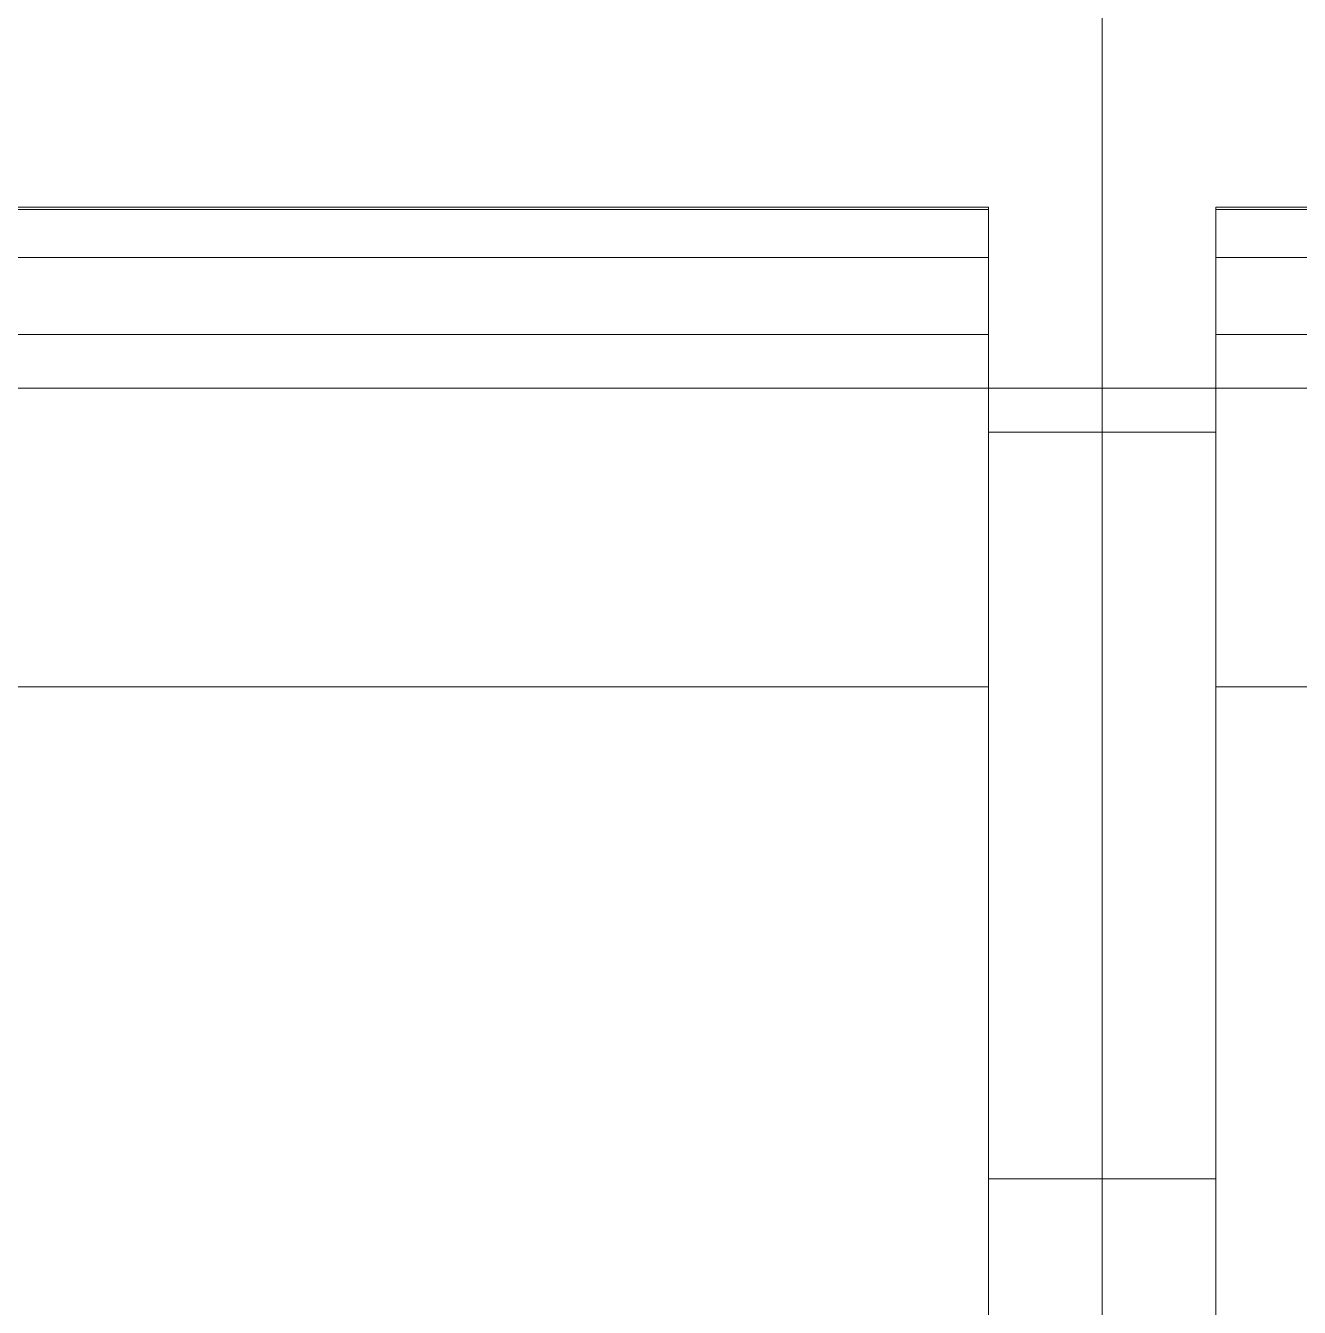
# Model space of a CAD drawing. Header units: millimetres. Extents: x -46169 to 237885, y -84465 to 18123.
# Drawn here: x 116407.8 to 116682.2, y -80480.6 to -80204.5 of the extents above; entities that cross this region are included whole.
import ezdxf

# ---------------------------------------------------------------- set-up
doc = ezdxf.new("R2010")
doc.units = ezdxf.units.MM
doc.header["$MEASUREMENT"] = 0
doc.linetypes.add('Wipeout_Contour', pattern=[1000, 0, -1000])
doc.layers.add('0_Pen_No__85', color=8, linetype='Continuous', lineweight=20)
doc.layers.add('New_A-35-M_FFE_Fixed_Pen_No__1', color=7, linetype='Continuous', lineweight=13)
doc.layers.add('New_A-35-M_FFE_Fixed', color=7, linetype='Continuous')

# ---------------------------------------------------------------- blocks, each defined once
blk = doc.blocks.new('Section Elem_11_2', base_point=(64459.15, -84332.61))
at = {"color": 254, "linetype": 'Wipeout_Contour', "lineweight": 0, "ltscale": 565293.825924}
blk.add_wipeout([(116639.73, -80189.27), (116089.73, -80189.27), (116089.73, -80204.54), (116639.73, -80204.54)], dxfattribs=at).dxf.layer = 'New_A-35-M_FFE_Fixed'
at = {"color": 254, "linetype": 'Wipeout_Contour', "lineweight": 0, "ltscale": 565400.39103}
blk.add_wipeout([(116114.23, -80243.61), (116114.23, -80244.13), (116615.23, -80244.13), (116615.23, -80243.61)], dxfattribs=at).dxf.layer = 'New_A-35-M_FFE_Fixed'
at = {"color": 254, "linetype": 'Wipeout_Contour', "lineweight": 0, "ltscale": 565425.521949}
blk.add_wipeout([(116114.23, -80254.45), (116114.23, -80255.42), (116615.23, -80255.42), (116615.23, -80254.45)], dxfattribs=at).dxf.layer = 'New_A-35-M_FFE_Fixed'
at = {"color": 254, "linetype": 'Wipeout_Contour', "lineweight": 0, "ltscale": 565431.834201}
blk.add_wipeout([(116114.23, -80256.82), (116114.23, -80258.61), (116615.23, -80258.61), (116615.23, -80256.82)], dxfattribs=at).dxf.layer = 'New_A-35-M_FFE_Fixed'
at = {"color": 254, "linetype": 'Wipeout_Contour', "lineweight": 0, "ltscale": 565453.023129}
blk.add_wipeout([(116114.23, -80265.7), (116114.23, -80268.38), (116615.23, -80268.38), (116615.23, -80265.7)], dxfattribs=at).dxf.layer = 'New_A-35-M_FFE_Fixed'
at = {"color": 254, "linetype": 'Wipeout_Contour', "lineweight": 0, "ltscale": 848808.046968}
blk.add_wipeout([(116114.23, -80346.96), (116114.23, -80503.33), (116144.23, -80503.33), (116585.23, -80503.33), (116615.23, -80503.33), (116615.23, -80346.96)], dxfattribs=at).dxf.layer = 'New_A-35-M_FFE_Fixed'
at = {"color": 254, "linetype": 'Wipeout_Contour', "lineweight": 0, "ltscale": 565428.207777}
blk.add_wipeout([(116114.23, -80256.82), (116615.23, -80256.82), (116615.23, -80255.42), (116114.23, -80255.42)], dxfattribs=at).dxf.layer = 'New_A-35-M_FFE_Fixed'
at = {"color": 254, "linetype": 'Wipeout_Contour', "lineweight": 0, "ltscale": 565436.283658}
blk.add_wipeout([(116114.23, -80258.61), (116114.23, -80260.74), (116615.23, -80260.74), (116615.23, -80258.61)], dxfattribs=at).dxf.layer = 'New_A-35-M_FFE_Fixed'
at = {"color": 254, "linetype": 'Wipeout_Contour', "lineweight": 0, "ltscale": 565548.38652}
blk.add_wipeout([(116615.23, -80271.08), (116114.23, -80271.08), (116114.23, -80346.96), (116615.23, -80346.96)], dxfattribs=at).dxf.layer = 'New_A-35-M_FFE_Fixed'
at = {"color": 254, "linetype": 'Wipeout_Contour', "lineweight": 0, "ltscale": 566531.978637}
blk.add_wipeout([(116639.73, -80351.09), (116615.23, -80351.09), (116615.23, -80371.46), (116639.73, -80371.46)], dxfattribs=at).dxf.layer = 'New_A-35-M_FFE_Fixed'
at = {"color": 254, "linetype": 'Wipeout_Contour', "lineweight": 0, "ltscale": 566624.90028}
blk.add_wipeout([(116639.73, -80391.97), (116615.23, -80391.97), (116615.23, -80412.46), (116639.73, -80412.46)], dxfattribs=at).dxf.layer = 'New_A-35-M_FFE_Fixed'
at = {"color": 254, "linetype": 'Wipeout_Contour', "lineweight": 0, "ltscale": 566794.924142}
blk.add_wipeout([(116615.23, -80473.58), (116615.23, -80480.58), (116639.73, -80480.58), (116639.73, -80473.58)], dxfattribs=at).dxf.layer = 'New_A-35-M_FFE_Fixed'
at = {"color": 254, "linetype": 'Wipeout_Contour', "lineweight": 0, "ltscale": 565412.705744}
blk.add_wipeout([(116114.23, -80244.13), (116114.23, -80254.45), (116615.23, -80254.45), (116615.23, -80244.13)], dxfattribs=at).dxf.layer = 'New_A-35-M_FFE_Fixed'
at = {"color": 254, "linetype": 'Wipeout_Contour', "lineweight": 0, "ltscale": 565441.411908}
blk.add_wipeout([(116114.23, -80260.74), (116114.23, -80263.13), (116615.23, -80263.13), (116615.23, -80260.74)], dxfattribs=at).dxf.layer = 'New_A-35-M_FFE_Fixed'
at = {"color": 254, "linetype": 'Wipeout_Contour', "lineweight": 0, "ltscale": 565459.129632}
blk.add_wipeout([(116114.23, -80268.38), (116114.23, -80271.08), (116615.23, -80271.08), (116615.23, -80268.38)], dxfattribs=at).dxf.layer = 'New_A-35-M_FFE_Fixed'
at = {"color": 254, "linetype": 'Wipeout_Contour', "lineweight": 0, "ltscale": 566396.787064}
blk.add_wipeout([(116615.23, -80311.28), (116639.73, -80311.28), (116639.73, -80292.11), (116615.23, -80292.11)], dxfattribs=at).dxf.layer = 'New_A-35-M_FFE_Fixed'
at = {"color": 254, "linetype": 'Wipeout_Contour', "lineweight": 0, "ltscale": 566578.366626}
blk.add_wipeout([(116639.73, -80371.46), (116615.23, -80371.46), (116615.23, -80391.97), (116639.73, -80391.97)], dxfattribs=at).dxf.layer = 'New_A-35-M_FFE_Fixed'
at = {"color": 254, "linetype": 'Wipeout_Contour', "lineweight": 0, "ltscale": 566779.073963}
blk.add_wipeout([(116639.73, -80466.62), (116615.23, -80466.62), (116615.23, -80473.58), (116639.73, -80473.58)], dxfattribs=at).dxf.layer = 'New_A-35-M_FFE_Fixed'
at = {"color": 254, "linetype": 'Wipeout_Contour', "lineweight": 0, "ltscale": 565447.052693}
blk.add_wipeout([(116114.23, -80263.13), (116114.23, -80265.7), (116615.23, -80265.7), (116615.23, -80263.13)], dxfattribs=at).dxf.layer = 'New_A-35-M_FFE_Fixed'
at = {"color": 254, "linetype": 'Wipeout_Contour', "lineweight": 0, "ltscale": 566440.883079}
blk.add_wipeout([(116615.23, -80311.28), (116615.23, -80330.99), (116639.73, -80330.99), (116639.73, -80311.28)], dxfattribs=at).dxf.layer = 'New_A-35-M_FFE_Fixed'
at = {"color": 254, "linetype": 'Wipeout_Contour', "lineweight": 0, "ltscale": 566763.324145}
blk.add_wipeout([(116639.73, -80459.71), (116615.23, -80459.71), (116615.23, -80466.62), (116639.73, -80466.62)], dxfattribs=at).dxf.layer = 'New_A-35-M_FFE_Fixed'
at = {"color": 254, "linetype": 'Wipeout_Contour', "lineweight": 0, "ltscale": 707854.513372}
blk.add_wipeout([(116639.73, -80249.35), (116615.23, -80249.35), (116615.23, -80250.05), (116615.23, -80263.87), (116639.73, -80263.87)], dxfattribs=at).dxf.layer = 'New_A-35-M_FFE_Fixed'
at = {"color": 254, "linetype": 'Wipeout_Contour', "lineweight": 0, "ltscale": 708101.407014}
blk.add_wipeout([(116615.23, -80330.99), (116615.23, -80346.96), (116615.23, -80351.09), (116639.73, -80351.09), (116639.73, -80330.99)], dxfattribs=at).dxf.layer = 'New_A-35-M_FFE_Fixed'
at = {"color": 254, "linetype": 'Wipeout_Contour', "lineweight": 0, "ltscale": 566747.708999}
blk.add_wipeout([(116639.73, -80452.87), (116615.23, -80452.87), (116615.23, -80459.71), (116639.73, -80459.71)], dxfattribs=at).dxf.layer = 'New_A-35-M_FFE_Fixed'
at = {"layer": 'New_A-35-M_FFE_Fixed_Pen_No__1', "linetype": 'Continuous'}
for p, q in [((116615.23, -80254.45), (116114.23, -80254.45)), ((116615.23, -80255.42), (116615.23, -80254.45)), ((116615.23, -80256.82), (116615.23, -80255.42)), ((116615.23, -80258.61), (116615.23, -80256.82)), ((116615.23, -80260.74), (116615.23, -80258.61)), ((116615.23, -80346.96), (116114.23, -80346.96))]:
    blk.add_line(p, q, dxfattribs=at)
at = {"color": 254, "linetype": 'Wipeout_Contour', "lineweight": 0, "ltscale": 1413503.833021637}
blk.add_wipeout([(116089.73, -80234.61), (116089.73, -80249.35), (116114.23, -80249.35), (116114.23, -80244.13), (116114.23, -80243.61), (116615.23, -80243.61), (116615.23, -80244.13), (116615.23, -80249.35), (116639.73, -80249.35), (116639.73, -80234.61)], dxfattribs=at).dxf.layer = 'New_A-35-M_FFE_Fixed'
at = {"color": 254, "linetype": 'Wipeout_Contour', "lineweight": 0, "ltscale": 707896.063681}
blk.add_wipeout([(116639.73, -80263.87), (116615.23, -80263.87), (116615.23, -80265.7), (116615.23, -80278.13), (116639.73, -80278.13)], dxfattribs=at).dxf.layer = 'New_A-35-M_FFE_Fixed'
at = {"color": 254, "linetype": 'Wipeout_Contour', "lineweight": 0, "ltscale": 566717.154267}
blk.add_wipeout([(116639.73, -80432.81), (116615.23, -80432.81), (116615.23, -80452.87), (116639.73, -80452.87)], dxfattribs=at).dxf.layer = 'New_A-35-M_FFE_Fixed'
at = {"layer": 'New_A-35-M_FFE_Fixed_Pen_No__1', "linetype": 'Continuous'}
for p, q in [((116615.23, -80243.61), (116114.23, -80243.61)), ((116615.23, -80244.13), (116615.23, -80243.61)), ((116615.23, -80244.13), (116114.23, -80244.13)), ((116615.23, -80254.45), (116615.23, -80244.13)), ((116615.23, -80263.13), (116615.23, -80260.74)), ((116615.23, -80265.7), (116615.23, -80263.13)), ((116615.23, -80268.38), (116615.23, -80265.7)), ((116615.23, -80271.08), (116615.23, -80268.38)), ((116615.23, -80271.08), (116114.23, -80271.08)), ((116639.73, -80452.87), (116615.23, -80452.87))]:
    blk.add_line(p, q, dxfattribs=at)
at = {"color": 254, "linetype": 'Wipeout_Contour', "lineweight": 0, "ltscale": 565362.455559}
blk.add_wipeout([(116089.73, -80234.61), (116639.73, -80234.61), (116639.73, -80219.66), (116089.73, -80219.66)], dxfattribs=at).dxf.layer = 'New_A-35-M_FFE_Fixed'
at = {"color": 254, "linetype": 'Wipeout_Contour', "lineweight": 0, "ltscale": 566359.189716}
blk.add_wipeout([(116639.73, -80278.13), (116615.23, -80278.13), (116615.23, -80292.11), (116639.73, -80292.11)], dxfattribs=at).dxf.layer = 'New_A-35-M_FFE_Fixed'
at = {"color": 254, "linetype": 'Wipeout_Contour', "lineweight": 0, "ltscale": 566671.266776}
blk.add_wipeout([(116639.73, -80412.46), (116615.23, -80412.46), (116615.23, -80432.81), (116639.73, -80432.81)], dxfattribs=at).dxf.layer = 'New_A-35-M_FFE_Fixed'
at = {"layer": 'New_A-35-M_FFE_Fixed_Pen_No__1', "linetype": 'Continuous'}
for p, q in [((116615.23, -80346.96), (116615.23, -80271.08)), ((116639.73, -80292.11), (116615.23, -80292.11)), ((116615.23, -80503.33), (116615.23, -80346.96))]:
    blk.add_line(p, q, dxfattribs=at)
at = {"color": 254, "linetype": 'Wipeout_Contour', "lineweight": 0, "ltscale": 565328.32194}
blk.add_wipeout([(116639.73, -80219.66), (116639.73, -80204.54), (116089.73, -80204.54), (116089.73, -80219.66)], dxfattribs=at).dxf.layer = 'New_A-35-M_FFE_Fixed'
blk = doc.blocks.new('Section Elem_24_2', base_point=(64459.15, -84332.61))
at = {"color": 254, "linetype": 'Wipeout_Contour', "lineweight": 0, "ltscale": 567212.886846}
blk.add_wipeout([(117165.23, -80243.61), (116664.23, -80243.61), (116664.23, -80244.13), (117165.23, -80244.13)], dxfattribs=at).dxf.layer = 'New_A-35-M_FFE_Fixed'
at = {"color": 254, "linetype": 'Wipeout_Contour', "lineweight": 0, "ltscale": 567237.937464}
blk.add_wipeout([(117165.23, -80254.45), (116664.23, -80254.45), (116664.23, -80255.42), (117165.23, -80255.42)], dxfattribs=at).dxf.layer = 'New_A-35-M_FFE_Fixed'
at = {"color": 254, "linetype": 'Wipeout_Contour', "lineweight": 0, "ltscale": 567244.229548}
blk.add_wipeout([(117165.23, -80256.82), (116664.23, -80256.82), (116664.23, -80258.61), (117165.23, -80258.61)], dxfattribs=at).dxf.layer = 'New_A-35-M_FFE_Fixed'
at = {"color": 254, "linetype": 'Wipeout_Contour', "lineweight": 0, "ltscale": 567265.350778}
blk.add_wipeout([(117165.23, -80265.7), (116664.23, -80265.7), (116664.23, -80268.38), (117165.23, -80268.38)], dxfattribs=at).dxf.layer = 'New_A-35-M_FFE_Fixed'
at = {"color": 254, "linetype": 'Wipeout_Contour', "lineweight": 0, "ltscale": 851524.532362}
blk.add_wipeout([(117165.23, -80346.96), (116664.23, -80346.96), (116664.23, -80503.33), (116694.23, -80503.33), (117135.23, -80503.33), (117165.23, -80503.33)], dxfattribs=at).dxf.layer = 'New_A-35-M_FFE_Fixed'
at = {"color": 254, "linetype": 'Wipeout_Contour', "lineweight": 0, "ltscale": 567240.614711}
blk.add_wipeout([(116664.23, -80255.42), (116664.23, -80256.82), (117165.23, -80256.82), (117165.23, -80255.42)], dxfattribs=at).dxf.layer = 'New_A-35-M_FFE_Fixed'
at = {"color": 254, "linetype": 'Wipeout_Contour', "lineweight": 0, "ltscale": 567248.664789}
blk.add_wipeout([(117165.23, -80258.61), (116664.23, -80258.61), (116664.23, -80260.74), (117165.23, -80260.74)], dxfattribs=at).dxf.layer = 'New_A-35-M_FFE_Fixed'
at = {"color": 254, "linetype": 'Wipeout_Contour', "lineweight": 0, "ltscale": 567360.409589}
blk.add_wipeout([(116664.23, -80271.08), (116664.23, -80346.96), (117165.23, -80346.96), (117165.23, -80271.08)], dxfattribs=at).dxf.layer = 'New_A-35-M_FFE_Fixed'
at = {"color": 254, "linetype": 'Wipeout_Contour', "lineweight": 0, "ltscale": 566612.678942}
blk.add_wipeout([(116639.73, -80351.09), (116639.73, -80371.46), (116664.23, -80371.46), (116664.23, -80351.09)], dxfattribs=at).dxf.layer = 'New_A-35-M_FFE_Fixed'
at = {"color": 254, "linetype": 'Wipeout_Contour', "lineweight": 0, "ltscale": 566705.58734}
blk.add_wipeout([(116639.73, -80391.97), (116639.73, -80412.46), (116664.23, -80412.46), (116664.23, -80391.97)], dxfattribs=at).dxf.layer = 'New_A-35-M_FFE_Fixed'
at = {"color": 254, "linetype": 'Wipeout_Contour', "lineweight": 0, "ltscale": 566875.587008}
blk.add_wipeout([(116639.73, -80480.58), (116664.23, -80480.58), (116664.23, -80473.58), (116639.73, -80473.58)], dxfattribs=at).dxf.layer = 'New_A-35-M_FFE_Fixed'
at = {"layer": 'New_A-35-M_FFE_Fixed_Pen_No__1', "linetype": 'Continuous'}
blk.add_line((116639.73, -80487.59), (116639.73, -80480.58), dxfattribs=at)
at = {"color": 254, "linetype": 'Wipeout_Contour', "lineweight": 0, "ltscale": 567225.162211}
blk.add_wipeout([(116664.23, -80244.13), (116664.23, -80254.45), (117165.23, -80254.45), (117165.23, -80244.13)], dxfattribs=at).dxf.layer = 'New_A-35-M_FFE_Fixed'
at = {"color": 254, "linetype": 'Wipeout_Contour', "lineweight": 0, "ltscale": 567253.776654}
blk.add_wipeout([(117165.23, -80260.74), (116664.23, -80260.74), (116664.23, -80263.13), (117165.23, -80263.13)], dxfattribs=at).dxf.layer = 'New_A-35-M_FFE_Fixed'
at = {"color": 254, "linetype": 'Wipeout_Contour', "lineweight": 0, "ltscale": 567271.437772}
blk.add_wipeout([(117165.23, -80268.38), (116664.23, -80268.38), (116664.23, -80271.08), (117165.23, -80271.08)], dxfattribs=at).dxf.layer = 'New_A-35-M_FFE_Fixed'
at = {"color": 254, "linetype": 'Wipeout_Contour', "lineweight": 0, "ltscale": 566477.506663}
blk.add_wipeout([(116639.73, -80311.28), (116664.23, -80311.28), (116664.23, -80292.11), (116639.73, -80292.11)], dxfattribs=at).dxf.layer = 'New_A-35-M_FFE_Fixed'
at = {"color": 254, "linetype": 'Wipeout_Contour', "lineweight": 0, "ltscale": 566659.060336}
blk.add_wipeout([(116639.73, -80391.97), (116664.23, -80391.97), (116664.23, -80371.46), (116639.73, -80371.46)], dxfattribs=at).dxf.layer = 'New_A-35-M_FFE_Fixed'
at = {"color": 254, "linetype": 'Wipeout_Contour', "lineweight": 0, "ltscale": 566859.73909}
blk.add_wipeout([(116639.73, -80466.62), (116639.73, -80473.58), (116664.23, -80473.58), (116664.23, -80466.62)], dxfattribs=at).dxf.layer = 'New_A-35-M_FFE_Fixed'
at = {"layer": 'New_A-35-M_FFE_Fixed_Pen_No__1', "linetype": 'Continuous'}
for p, q in [((116639.73, -80391.97), (116639.73, -80371.46)), ((116639.73, -80480.58), (116639.73, -80473.58))]:
    blk.add_line(p, q, dxfattribs=at)
at = {"color": 254, "linetype": 'Wipeout_Contour', "lineweight": 0, "ltscale": 567259.399417}
blk.add_wipeout([(117165.23, -80263.13), (116664.23, -80263.13), (116664.23, -80265.7), (117165.23, -80265.7)], dxfattribs=at).dxf.layer = 'New_A-35-M_FFE_Fixed'
at = {"color": 254, "linetype": 'Wipeout_Contour', "lineweight": 0, "ltscale": 566521.596345}
blk.add_wipeout([(116664.23, -80311.28), (116639.73, -80311.28), (116639.73, -80330.99), (116664.23, -80330.99)], dxfattribs=at).dxf.layer = 'New_A-35-M_FFE_Fixed'
at = {"color": 254, "linetype": 'Wipeout_Contour', "lineweight": 0, "ltscale": 566843.991516}
blk.add_wipeout([(116639.73, -80459.71), (116639.73, -80466.62), (116664.23, -80466.62), (116664.23, -80459.71)], dxfattribs=at).dxf.layer = 'New_A-35-M_FFE_Fixed'
at = {"layer": 'New_A-35-M_FFE_Fixed_Pen_No__1', "linetype": 'Continuous'}
blk.add_line((116639.73, -80473.58), (116639.73, -80466.62), dxfattribs=at)
at = {"color": 254, "linetype": 'Wipeout_Contour', "lineweight": 0, "ltscale": 566375.270616}
blk.add_wipeout([(116639.73, -80249.35), (116639.73, -80263.87), (116664.23, -80263.87), (116664.23, -80249.35)], dxfattribs=at).dxf.layer = 'New_A-35-M_FFE_Fixed'
at = {"color": 254, "linetype": 'Wipeout_Contour', "lineweight": 0, "ltscale": 566566.754801}
blk.add_wipeout([(116639.73, -80351.09), (116664.23, -80351.09), (116664.23, -80330.99), (116639.73, -80330.99)], dxfattribs=at).dxf.layer = 'New_A-35-M_FFE_Fixed'
at = {"color": 254, "linetype": 'Wipeout_Contour', "lineweight": 0, "ltscale": 566828.378582}
blk.add_wipeout([(116639.73, -80459.71), (116664.23, -80459.71), (116664.23, -80452.87), (116639.73, -80452.87)], dxfattribs=at).dxf.layer = 'New_A-35-M_FFE_Fixed'
at = {"layer": 'New_A-35-M_FFE_Fixed_Pen_No__1', "linetype": 'Continuous'}
for p, q in [((116664.23, -80254.45), (117165.23, -80254.45)), ((116664.23, -80255.42), (116664.23, -80254.45)), ((116664.23, -80256.82), (116664.23, -80255.42)), ((116664.23, -80258.61), (116664.23, -80256.82)), ((116664.23, -80260.74), (116664.23, -80258.61)), ((116639.73, -80330.99), (116639.73, -80311.28)), ((116639.73, -80351.09), (116639.73, -80330.99)), ((116664.23, -80346.96), (117165.23, -80346.96)), ((116639.73, -80371.46), (116639.73, -80351.09)), ((116639.73, -80466.62), (116639.73, -80459.71))]:
    blk.add_line(p, q, dxfattribs=at)
at = {"color": 254, "linetype": 'Wipeout_Contour', "lineweight": 0, "ltscale": 1134428.160353556}
blk.add_wipeout([(117189.73, -80234.61), (116639.73, -80234.61), (116639.73, -80249.35), (116664.23, -80249.35), (116664.23, -80243.61), (117165.23, -80243.61), (117165.23, -80249.35), (117189.73, -80249.35)], dxfattribs=at).dxf.layer = 'New_A-35-M_FFE_Fixed'
at = {"color": 254, "linetype": 'Wipeout_Contour', "lineweight": 0, "ltscale": 566407.894504}
blk.add_wipeout([(116639.73, -80278.13), (116664.23, -80278.13), (116664.23, -80263.87), (116639.73, -80263.87)], dxfattribs=at).dxf.layer = 'New_A-35-M_FFE_Fixed'
at = {"color": 254, "linetype": 'Wipeout_Contour', "lineweight": 0, "ltscale": 566797.828205}
blk.add_wipeout([(116639.73, -80452.87), (116664.23, -80452.87), (116664.23, -80432.81), (116639.73, -80432.81)], dxfattribs=at).dxf.layer = 'New_A-35-M_FFE_Fixed'
at = {"layer": 'New_A-35-M_FFE_Fixed_Pen_No__1', "linetype": 'Continuous'}
for p, q in [((116664.23, -80243.61), (117165.23, -80243.61)), ((116664.23, -80244.13), (116664.23, -80243.61)), ((116664.23, -80244.13), (117165.23, -80244.13)), ((116664.23, -80254.45), (116664.23, -80244.13)), ((116639.73, -80263.87), (116639.73, -80249.35)), ((116664.23, -80263.13), (116664.23, -80260.74)), ((116664.23, -80265.7), (116664.23, -80263.13)), ((116664.23, -80268.38), (116664.23, -80265.7)), ((116664.23, -80271.08), (116664.23, -80268.38)), ((116664.23, -80271.08), (117165.23, -80271.08)), ((116639.73, -80459.71), (116639.73, -80452.87)), ((116639.73, -80452.87), (116664.23, -80452.87))]:
    blk.add_line(p, q, dxfattribs=at)
at = {"color": 254, "linetype": 'Wipeout_Contour', "lineweight": 0, "ltscale": 567175.072251}
blk.add_wipeout([(116639.73, -80234.61), (117189.73, -80234.61), (117189.73, -80219.66), (116639.73, -80219.66)], dxfattribs=at).dxf.layer = 'New_A-35-M_FFE_Fixed'
at = {"color": 254, "linetype": 'Wipeout_Contour', "lineweight": 0, "ltscale": 566439.914649}
blk.add_wipeout([(116639.73, -80278.13), (116639.73, -80292.11), (116664.23, -80292.11), (116664.23, -80278.13)], dxfattribs=at).dxf.layer = 'New_A-35-M_FFE_Fixed'
at = {"color": 254, "linetype": 'Wipeout_Contour', "lineweight": 0, "ltscale": 566751.947241}
blk.add_wipeout([(116664.23, -80412.46), (116639.73, -80412.46), (116639.73, -80432.81), (116664.23, -80432.81)], dxfattribs=at).dxf.layer = 'New_A-35-M_FFE_Fixed'
at = {"layer": 'New_A-35-M_FFE_Fixed_Pen_No__1', "linetype": 'Continuous'}
for p, q in [((116639.73, -80249.35), (116639.73, -80234.61)), ((116639.73, -80278.13), (116639.73, -80263.87)), ((116664.23, -80346.96), (116664.23, -80271.08)), ((116639.73, -80292.11), (116639.73, -80278.13)), ((116639.73, -80311.28), (116639.73, -80292.11)), ((116639.73, -80292.11), (116664.23, -80292.11)), ((116664.23, -80503.33), (116664.23, -80346.96)), ((116639.73, -80412.46), (116639.73, -80391.97)), ((116639.73, -80432.81), (116639.73, -80412.46)), ((116639.73, -80452.87), (116639.73, -80432.81))]:
    blk.add_line(p, q, dxfattribs=at)
at = {"color": 254, "linetype": 'Wipeout_Contour', "lineweight": 0, "ltscale": 567141.047729}
blk.add_wipeout([(116639.73, -80219.66), (117189.73, -80219.66), (117189.73, -80204.54), (116639.73, -80204.54)], dxfattribs=at).dxf.layer = 'New_A-35-M_FFE_Fixed'
at = {"layer": 'New_A-35-M_FFE_Fixed_Pen_No__1', "linetype": 'Continuous'}
for p, q in [((116639.73, -80204.54), (116639.73, -80189.27)), ((116639.73, -80219.66), (116639.73, -80204.54)), ((116639.73, -80234.61), (116639.73, -80219.66))]:
    blk.add_line(p, q, dxfattribs=at)
blk = doc.blocks.new('I-05 Lecture Theatre Elevation_STORY_MARKER', base_point=(64459.15, -84332.61))
at = {"layer": '0_Pen_No__85', "linetype": 'Continuous'}
blk.add_line((109406.88, -80282.61), (122222.29, -80282.61), dxfattribs=at)

msp = doc.modelspace()

# ---------------------------------------------------------------- block references
at = {"layer": 'New_A-35-M_FFE_Fixed'}
msp.add_blockref('Section Elem_11_2', (64459.15, -84332.61), dxfattribs=at)

# ---------------------------------------------------------------- next in the draw order: block references
msp.add_blockref('Section Elem_24_2', (64459.15, -84332.61), dxfattribs=at)

# ---------------------------------------------------------------- next in the draw order: block references
at = {"linetype": 'Continuous', "lineweight": 0}
msp.add_blockref('I-05 Lecture Theatre Elevation_STORY_MARKER', (64459.15, -84332.61), dxfattribs=at)

doc.saveas('drawing.dxf')
